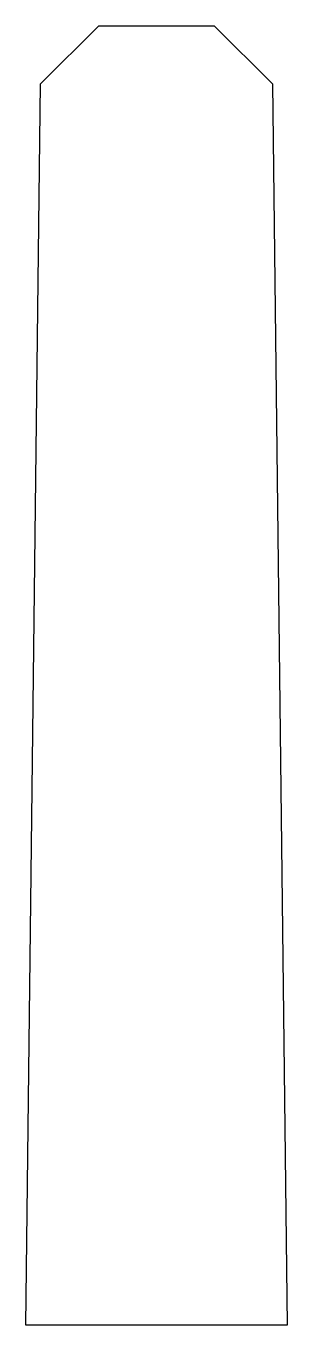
# Model space of a CAD drawing. Header units: millimetres. Extents: x -9.1 to 0, y 0 to 45.
import ezdxf

# ---------------------------------------------------------------- set-up
doc = ezdxf.new("R2010")
doc.units = ezdxf.units.MM
doc.layers.add('Shape2DView001', color=7, linetype='CONTINUOUS')

msp = doc.modelspace()

# ---------------------------------------------------------------- linework, layer by layer
at = {"layer": 'Shape2DView001'}
for p, q in [((-8.54833, 43.0001), (-6.525, 45)), ((-6.525, 45), (-2.525, 45)), ((-2.525, 45), (-0.501668, 43.0001)), ((-9.05, 0), (-8.54833, 43.0001)), ((-0.501668, 43.0001), (0, 0)), ((0, 0), (-9.05, 0))]:
    msp.add_line(p, q, dxfattribs=at)

doc.saveas('drawing.dxf')
